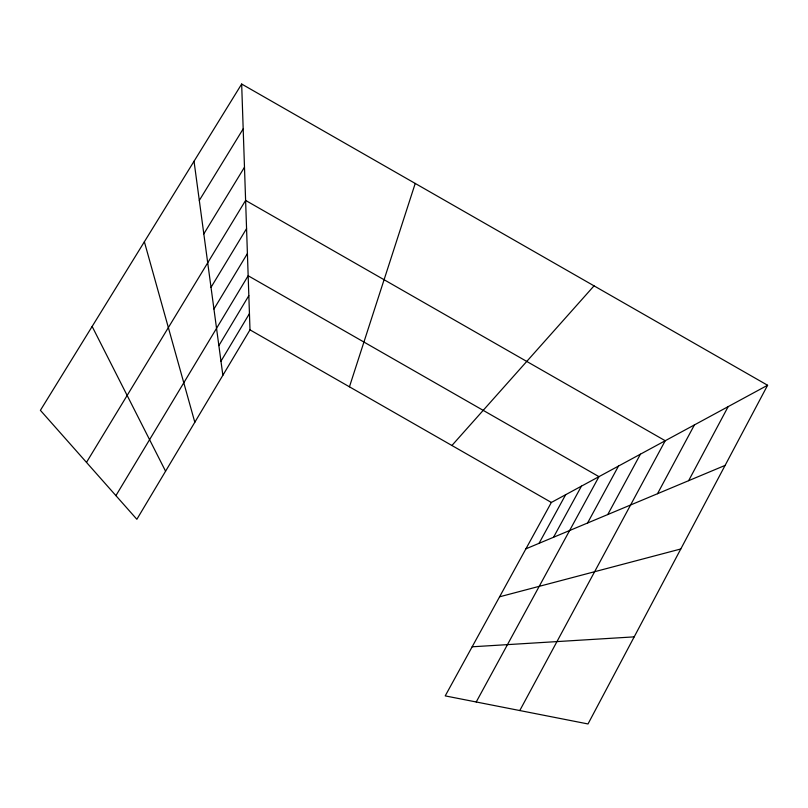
<?xml version="1.0" encoding="UTF-8"?>
<svg xmlns="http://www.w3.org/2000/svg" width="808" height="808" viewBox="0 0 808 808"><rect width="100%" height="100%" fill="white"/><g stroke="black" fill="none" stroke-linecap="round" stroke-linejoin="round"><path stroke-width="1.21" d="M349.45 386.81L415.221 183.446M767.6 385.254L588.012 723.958L445.218 695.89L551.359 502.455L767.6 385.254L241.663 84.042L40.4 410.333L136.865 519.291L249.995 329.856L241.663 84.042M688.648 480.669L728.16 406.626M657.51 493.708L694.425 424.917M519.786 710.545L665.226 440.734L245.602 200.414L86.486 462.388M607.757 514.555L640.421 454.177M587.567 523.008L618.494 466.065M476.225 701.98L598.96 476.659L248.167 275.75L115.918 495.637M539.037 543.34L565.661 494.698M553.52 537.27L581.447 486.143M220.968 361.186L249.45 313.605M218.877 345.612L248.834 295.657M213.948 309.03L247.41 253.55M211.019 287.345L246.561 228.613M203.818 233.886L244.481 167.236M199.313 200.424L243.178 128.876M451.914 445.491L594.042 285.85M525.907 548.834L725.109 465.398M499.586 596.799L680.79 548.975M472.155 646.794L634.189 636.866M249.995 329.856L551.359 502.455M92.142 326.442L165.579 471.216M144.369 241.774L194.819 422.251M194.031 161.246L222.867 375.286"/></g></svg>
